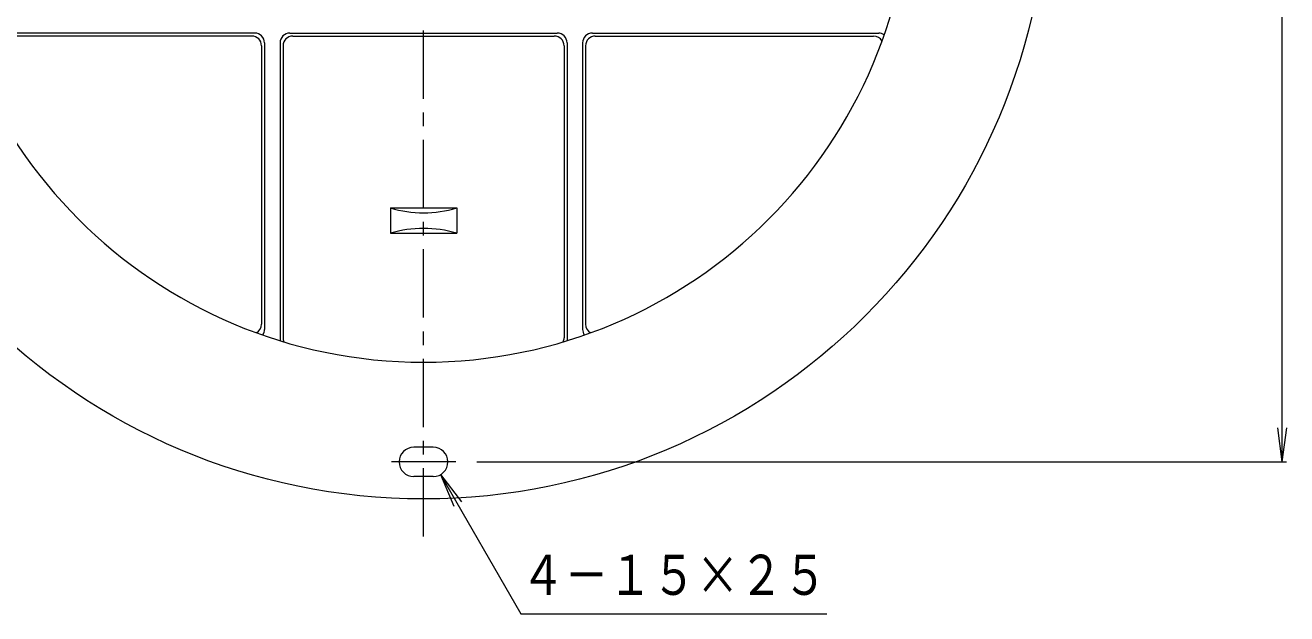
# Model space of a CAD drawing. Units: millimetres, scale not verified. Extents: x -687 to 539, y -936 to 985.
# Drawn here: x -279 to 367, y -92 to 209 of the extents above; entities that cross this region are included whole.
import ezdxf
from ezdxf.enums import TextEntityAlignment as Align

# ---------------------------------------------------------------- set-up
doc = ezdxf.new("R2010")
doc.units = ezdxf.units.MM
doc.header["$LTSCALE"] = 7
doc.linetypes.add('CHAIN1', pattern=[8, 5, -1, 1, -1])
for name, color, linetype, lineweight in [('0-1_躯体', 2, 'Continuous', 18), ('0-2_仕上', 3, 'Continuous', 18), ('0-4_その他', 7, 'Continuous', 18)]:
    doc.layers.add(name, color=color, linetype=linetype, lineweight=lineweight)
doc.styles.add('ＭＳ ゴシック', font='')
doc.styles.get('ＭＳ ゴシック').set_extended_font_data('MS Gothic')

msp = doc.modelspace()

# ---------------------------------------------------------------- linework, layer by layer
at = {"layer": '0-1_躯体'}
for p, q in [((-69.9, -7.133), (-79.9, -7.133)), ((-69.9, -22.133), (-79.9, -22.133))]:
    msp.add_line(p, q, dxfattribs=at)
msp.add_circle((-74.9, 286.367), 320, dxfattribs=at)
for centre, radius, start, end in [((-74.9, 286.367), 249.999, 180.00002, 359.99998), ((-79.9, -14.633), 7.5, 90, 270), ((-69.9, -14.633), 7.5, 270, 90)]:
    msp.add_arc(centre, radius, start, end, dxfattribs=at)
at = {"layer": '0-2_仕上', "linetype": 'CHAIN1'}
for p, q in [((-74.9, -52.82), (-74.9, 625.554)), ((-58.423, -14.633), (-91.377, -14.633))]:
    msp.add_line(p, q, dxfattribs=at)
at = {"layer": '0-2_仕上'}
for p, q in [((-161.4, 204.867), (-308.1, 204.867)), ((-162.914, 203.36), (-305.426, 203.36)), ((-143.4, 204.867), (-6.4, 204.867)), ((-141.893, 203.36), (-7.907, 203.36)), ((11.6, 204.867), (158.3, 204.867)), ((13.114, 203.36), (155.626, 203.36)), ((-157.914, 198.36), (-157.914, 55.843)), ((-156.4, 199.867), (-156.4, 53.167)), ((-148.4, 199.867), (-148.4, 47.416)), ((-146.893, 198.36), (-146.893, 48.881)), ((-2.907, 198.36), (-2.907, 48.881)), ((-1.4, 199.867), (-1.4, 47.416)), ((6.6, 199.867), (6.6, 53.167)), ((8.114, 198.36), (8.114, 55.843))]:
    msp.add_line(p, q, dxfattribs=at)
for points in [[(-91.9, 115.367), (-57.9, 115.367), (-57.9, 102.367)], [(-91.9, 115.367), (-91.9, 102.367), (-57.9, 102.367)]]:
    msp.add_lwpolyline(points, dxfattribs=at)
for centre, radius, start, end in [((-162.914, 198.36), 5, 0.00056, 90), ((-161.4, 199.867), 5, 0, 90), ((-143.4, 199.867), 5, 90, 180), ((-141.893, 198.36), 5, 90, 180), ((-7.907, 198.36), 5, 0, 90), ((-6.4, 199.867), 5, 0, 90), ((11.6, 199.867), 5, 90, 180), ((13.114, 198.36), 5, 90, 179.99944), ((155.626, 198.36), 5, 29.07501, 90), ((158.3, 199.867), 5, 55.45013, 90), ((-74.9, 171.919), 59.052, 253.26866, 286.73134), ((-74.9, 45.815), 59.052, 73.26866, 106.73134), ((-162.914, 55.843), 5, 299.0743, 0), ((-161.4, 53.167), 5, 325.4503, 0), ((11.6, 53.167), 5, 180, 214.5497), ((13.114, 55.843), 5, 180, 240.9257), ((-141.893, 48.881), 5, 180, 204.27493), ((-7.907, 48.881), 5, 335.72507, 0)]:
    msp.add_arc(centre, radius, start, end, dxfattribs=at)
at = {"layer": '0-4_その他'}
for p, q in [((365.1, -14.633), (365.1, 587.367)), ((365.1, -14.633), (362.816, 2.717)), ((365.1, -14.633), (367.384, 2.717)), ((-47.63, -14.633), (367.2, -14.633)), ((-66.15, -21.128), (-55.497, -35.012)), ((-66.15, -21.128), (-59.453, -37.296))]:
    msp.add_line(p, q, dxfattribs=at)
msp.add_lwpolyline([(-66.15, -21.128), (-25.01, -92.385), (131.698, -92.385)], dxfattribs=at)

# ---------------------------------------------------------------- texts
at = {"layer": '0-4_その他', "color": 6, "style": 'ＭＳ ゴシック', "width": 0.8}
msp.add_text('４－１５×２５', height=20.53, dxfattribs=at).set_placement((-25.01, -88.885), align=Align.BOTTOM_LEFT)

doc.saveas('drawing.dxf')
